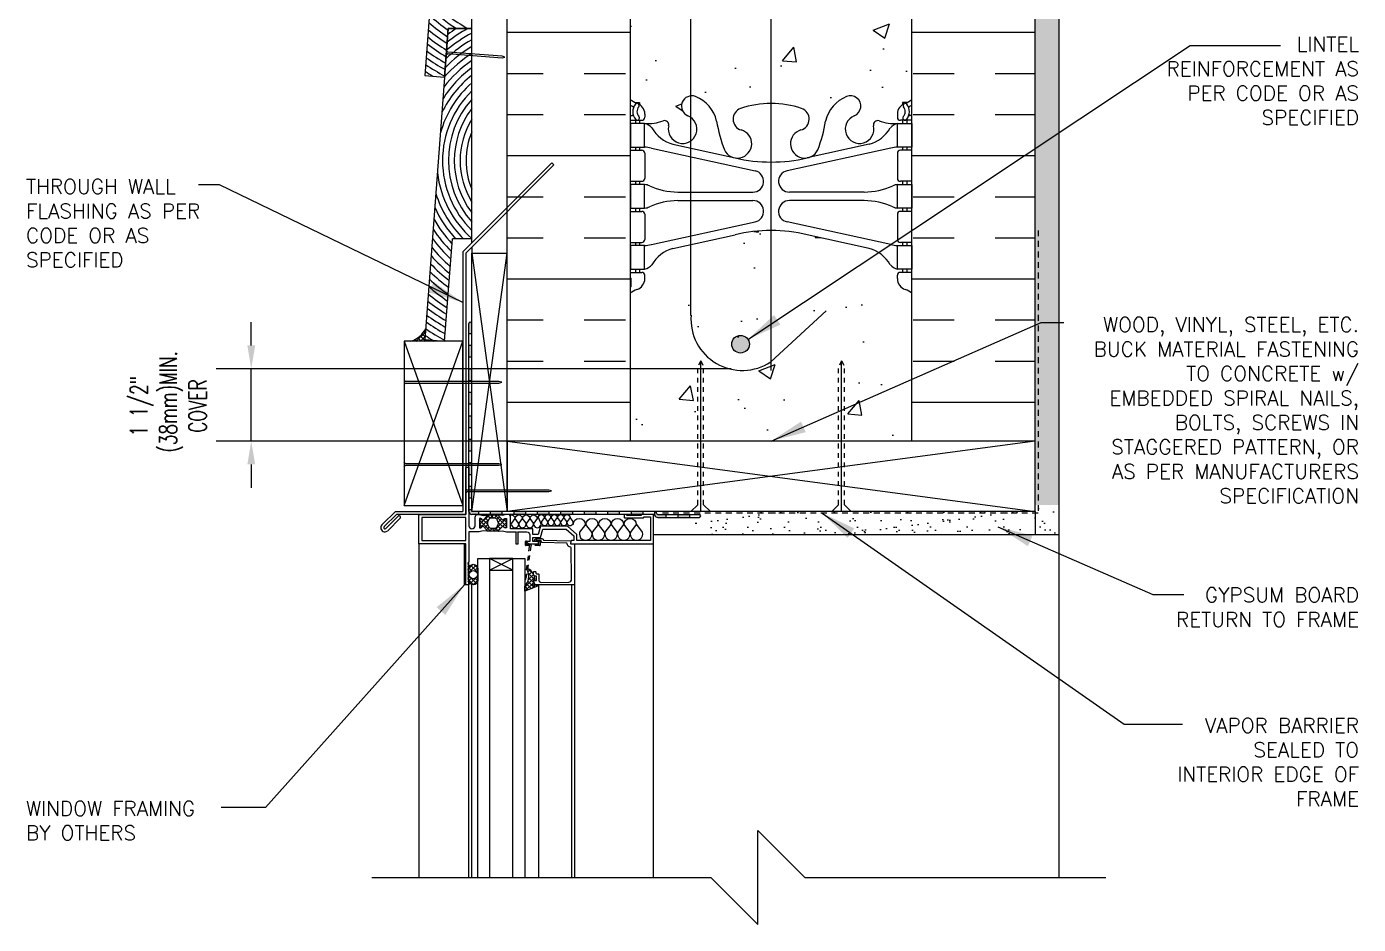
# Model space of a CAD drawing. Header units: inches. Extents: x 2813.3 to 2843.9, y 421.8 to 466.7.
# Drawn here: x 2814.37 to 2842.74, y 437.03 to 456.14 of the extents above; entities that cross this region are included whole.
import ezdxf

# ---------------------------------------------------------------- set-up
doc = ezdxf.new("R2010")
doc.units = ezdxf.units.IN
doc.header["$LTSCALE"] = 0.5
doc.header["$MEASUREMENT"] = 0
doc.linetypes.add('DASHED2', pattern=[0.375, 0.25, -0.125])
doc.linetypes.add('HIDDEN2', pattern=[0.1875, 0.125, -0.0625])
doc.layers.get('Defpoints').update_dxf_attribs({"linetype": 'CONTINUOUS'})
for name, color, linetype in [('HATCH', 12, 'CONTINUOUS'), ('LINE18', 9, 'CONTINUOUS'), ('line25', 2, 'CONTINUOUS'), ('LINE50', 5, 'CONTINUOUS'), ('LINE65', 3, 'CONTINUOUS'), ('LINE9', 9, 'CONTINUOUS'), ('TEXT', 4, 'CONTINUOUS'), ('Web_Edge', 9, 'CONTINUOUS')]:
    doc.layers.add(name, color=color, linetype=linetype)
doc.styles.add('DIM', font='romans.shx', dxfattribs={"width": 0.7})
doc.styles.get("Standard").update_dxf_attribs({"font": 'romans.shx'})
doc.dimstyles.new('ext_12', dxfattribs={"dimscale": 12, "dimtxt": 0.09375, "dimasz": 0.09375, "dimexe": 0.09375, "dimexo": 0.0625, "dimgap": 0.0625, "dimtad": 1, "dimdec": 1, "dimzin": 3, "dimdsep": 46, "dimlunit": 4, "dimtxsty": 'DIM', "dimcen": 0.09, "dimdle": 0.09375, "dimclrt": 4, "dimadec": 0, "dimazin": 0, "dimtfac": 1, "dimtdec": 1, "dimtmove": 2, "dimatfit": 3, "dimfxl": 1, "dimfrac": 2, "dimtolj": 1, "dimtzin": 0, "dimarcsym": 0})
doc.dimstyles.new('ext_8', dxfattribs={"dimscale": 8, "dimtxt": 0.09375, "dimasz": 0.09375, "dimexe": 0.09375, "dimexo": 0.0625, "dimgap": 0.0625, "dimtad": 1, "dimdec": 1, "dimzin": 3, "dimdsep": 46, "dimlunit": 4, "dimtxsty": 'DIM', "dimcen": 0.09, "dimdle": 0.09375, "dimclrt": 4, "dimadec": 0, "dimazin": 0, "dimtfac": 1, "dimtdec": 1, "dimtmove": 2, "dimatfit": 3, "dimfxl": 1, "dimfrac": 2, "dimtolj": 1, "dimtzin": 0, "dimarcsym": 0})
pattern_1 = [(37.5, (0, -40.1028), (-0.01574834, 0.48170594), [0, -0.38, 0, -0.425, 0, -0.40625]), (7.5, (0, -40.1028), (0.44244418, 0.70553652), [0, -0.205, 0, -0.3425, 0, -0.13125]), (327.5, (-0.3075, -40.1028), (0.778535465, 0.001414763), [0, -0.125, 0, -0.45, 0, -0.5875]), (317.5, (-0.3075, -40.1028), (0.75153165, 0.21941889), [0, -0.0625, 0, -0.295, 0, -0.3375])]

# ---------------------------------------------------------------- blocks, each defined once
blk = doc.blocks.new('*D8')
at = {"layer": 'Defpoints', "color": 0, "transparency": 16777216}
for p in [(2819.158, 448.855), (2829.878, 448.855), (2827.23, 447.321)]:
    blk.add_point(p, dxfattribs=at)
at = {"layer": 'TEXT', "color": 0, "lineweight": -2, "transparency": 16777216}
for p, q in [((2819.158, 449.355), (2819.158, 449.855)), ((2829.378, 448.855), (2818.408, 448.855)), ((2819.158, 447.321), (2819.158, 448.855)), ((2826.73, 447.321), (2818.408, 447.321)), ((2819.158, 446.821), (2819.158, 446.321))]:
    blk.add_line(p, q, dxfattribs=at)
at = {"layer": 'TEXT', "color": 0, "transparency": 16777216}
for points in [[(2819.075, 449.355), (2819.242, 449.355), (2819.158, 448.855)], [(2819.075, 446.821), (2819.242, 446.821), (2819.158, 447.321)]]:
    blk.add_solid(points, dxfattribs=at)
at = {"layer": 'TEXT', "color": 4, "transparency": 16777216, "insert": (2817.389, 448.065), "char_height": 0.375, "attachment_point": 5, "rotation": 90, "style": 'DIM'}
blk.add_mtext('\\A1;1 1/2" \\P (38mm)MIN. \\PCOVER', dxfattribs=at)

msp = doc.modelspace()

# ---------------------------------------------------------------- hatches: boundary and pattern name
at = {"layer": 'HATCH'}
h = msp.add_hatch(dxfattribs=at)
h.set_pattern_fill('AR-CONC', color=256, scale=0.5)
h.set_pattern_definition([(50, (0, 0), (3.586301, -0.3137607), [0.375, -4.125]), (355, (0, 0), (-0.6937567, 3.7609607), [0.3, -3.3]), (100.45144, (0.299, -0.026), (2.8925442, 3.4472), [0.318701, -3.5057106]), (46.1842, (0, 1), (5.3362067, -0.8275964), [0.5625, -6.1875]), (96.63564, (0.4447, 0.931), (4.67331, 4.870593), [0.478052, -5.258569]), (351.18416, (0, 1), (4.67331, 4.870593), [0.45, -4.95]), (21, (0.5, 0.75), (2.9845353, -2.0130945), [0.375, -4.125]), (326, (0.5, 0.75), (1.2165767, 3.62575), [0.3, -3.3]), (71.45144, (0.7487, 0.5822), (4.201112, 1.6126558), [0.318701, -3.5057106]), (37.5, (0, 0), (0.0607993, 1.66446927), [0, -3.26, 0, -3.35, 0, -3.3125]), (7.5, (0, 0), (1.3153477, 1.9720586), [0, -1.91, 0, -3.185, 0, -1.2625]), (327.5, (-1.115, 0), (2.6691122, -0.11277436), [0, -1.25, 0, -3.9, 0, -5.175]), (317.5, (-1.615, 0), (2.9159308, 0.500525), [0, -1.625, 0, -2.59, 0, -3.675])])
h.paths.add_polyline_path([(2832.769, 451.076, 0.196323), (2832.32, 451.422), (2830.998, 451.713, 0.057795), (2830.23, 451.802, 0.057795), (2829.461, 451.713), (2828.14, 451.422, 0.196323), (2827.69, 451.076, -0.188973), (2827.535, 450.981), (2827.43, 450.981), (2827.43, 450.911), (2827.477, 450.911, -0.414214), (2827.54, 450.849), (2827.54, 450.781, -0.317837), (2827.373, 450.545, 0.082415), (2827.23, 450.466), (2827.23, 447.321), (2828.667, 447.321), (2828.667, 448.908), (2828.73, 449.028), (2828.792, 448.908), (2828.792, 447.321), (2831.667, 447.321), (2831.667, 448.908), (2831.73, 449.028), (2831.792, 448.908), (2831.792, 447.321), (2833.23, 447.321), (2833.23, 450.466, 0.082415), (2833.086, 450.545, -0.317837), (2832.92, 450.781), (2832.92, 450.849, -0.414214), (2832.982, 450.911), (2833.03, 450.911), (2833.03, 450.981), (2832.925, 450.981, -0.188973)])
h.paths.add_polyline_path([(2833.23, 458.774, 0.064398), (2833.12, 458.84), (2833.03, 458.84), (2833.03, 458.882, -0.249069), (2832.92, 459.089), (2832.92, 459.156, -0.414214), (2832.982, 459.219), (2833.03, 459.219), (2833.03, 459.289), (2832.925, 459.289, 0.10046), (2832.531, 459.232, -0.601435), (2832.411, 459.337, 2.182095), (2832.001, 459.124, -1), (2831.838, 458.715, -0.24438), (2831.389, 459.236, 0.053157), (2831.224, 459.85, 0.223253), (2831.023, 460.015), (2831.004, 460.019, 0.955472), (2830.865, 459.426, -0.735593), (2830.878, 458.968, -0.082755), (2830.23, 458.859, -0.082755), (2829.581, 458.968, -0.735593), (2829.594, 459.426, 0.955472), (2829.455, 460.019), (2829.436, 460.015, 0.223253), (2829.236, 459.85, 0.053157), (2829.07, 459.236, -0.24438), (2828.621, 458.715, -1), (2828.458, 459.124, 2.182095), (2828.048, 459.337, -0.601435), (2827.928, 459.232, 0.10046), (2827.535, 459.289), (2827.43, 459.289), (2827.43, 459.219), (2827.477, 459.219, -0.414214), (2827.54, 459.156), (2827.54, 459.089, -0.249069), (2827.43, 458.882), (2827.43, 458.84), (2827.34, 458.84, 0.064398), (2827.23, 458.774), (2827.23, 456.685), (2827.23, 454.596, 0.064398), (2827.34, 454.53), (2827.43, 454.53), (2827.43, 454.488, -0.249069), (2827.54, 454.281), (2827.54, 454.214, -0.414214), (2827.477, 454.151), (2827.43, 454.151), (2827.43, 454.081), (2827.535, 454.081, 0.10046), (2827.928, 454.138, -0.601435), (2828.048, 454.033, 2.182095), (2828.458, 454.246, -1), (2828.621, 454.655, -0.24438), (2829.07, 454.134, 0.053157), (2829.236, 453.52, 0.223253), (2829.436, 453.355), (2829.455, 453.351, 0.955472), (2829.594, 453.944, -0.735593), (2829.581, 454.402, -0.082755), (2830.23, 454.51, -0.082755), (2830.878, 454.402, -0.735593), (2830.865, 453.944, 0.955472), (2831.004, 453.351), (2831.023, 453.355, 0.223253), (2831.224, 453.52, 0.053157), (2831.389, 454.134, -0.24438), (2831.838, 454.655, -1), (2832.001, 454.246, 2.182095), (2832.411, 454.033, -0.601435), (2832.531, 454.138, 0.10046), (2832.925, 454.081), (2833.03, 454.081), (2833.03, 454.151), (2832.982, 454.151, -0.414214), (2832.92, 454.214), (2832.92, 454.281, -0.249069), (2833.03, 454.488), (2833.03, 454.53), (2833.12, 454.53, 0.064398), (2833.23, 454.596), (2833.23, 456.685)])
h.paths.add_polyline_path([(2832.92, 462.521), (2832.92, 462.589, -0.317837), (2833.086, 462.825, 0.082415), (2833.23, 462.904), (2833.23, 465.685), (2831.073, 465.685), (2830.073, 466.685), (2830.073, 464.685), (2829.073, 465.685), (2827.23, 465.685), (2827.23, 462.904, 0.082415), (2827.373, 462.825, -0.317837), (2827.54, 462.589), (2827.54, 462.521, -0.414214), (2827.477, 462.459), (2827.43, 462.459), (2827.43, 462.389), (2827.535, 462.389, -0.188973), (2827.69, 462.294, 0.196323), (2828.14, 461.948), (2829.461, 461.657, 0.057795), (2830.23, 461.568, 0.057795), (2830.998, 461.657), (2832.32, 461.948, 0.196323), (2832.769, 462.294, -0.188973), (2832.925, 462.389), (2833.03, 462.389), (2833.03, 462.459), (2832.982, 462.459, -0.414214)])
h = msp.add_hatch(dxfattribs=at)
h.set_pattern_fill('AR-SAND', color=256, scale=0.25, style=0)
h.set_pattern_definition(pattern_1)
h.paths.add_polyline_path([(2836.355, 465.685), (2835.855, 465.685), (2835.855, 462.666), (2836.355, 462.666)])
h.paths.add_polyline_path([(2836.355, 462.666), (2835.855, 462.666), (2835.855, 456.979), (2836.355, 456.979)])
h.paths.add_polyline_path([(2836.355, 456.979), (2835.855, 456.979), (2835.855, 456.685), (2835.855, 453.482), (2836.355, 453.754)])
h.paths.add_polyline_path([(2836.355, 453.754), (2835.855, 453.482), (2835.855, 447.455), (2835.855, 445.955), (2836.355, 445.955)])
h = msp.add_hatch(dxfattribs=at)
h.set_pattern_fill('INSUL', color=256, scale=7, style=0)
h.set_pattern_definition([(0, (0, -40.1028), (0, 2.625), []), (0, (0, -39.2278), (0, 2.625), [0.875, -0.875]), (0, (0, -38.3528), (0, 2.625), [0.875, -0.875])])
h.paths.add_polyline_path([(2827.23, 456.685), (2826.98, 456.685), (2826.542, 456.685), (2826.542, 456.185), (2825.042, 456.185), (2825.042, 456.685), (2824.605, 456.685), (2824.605, 447.321), (2827.23, 447.321)])
h.paths.add_polyline_path([(2835.855, 456.685), (2835.417, 456.685), (2835.417, 456.185), (2833.917, 456.185), (2833.917, 456.685), (2833.48, 456.685), (2833.23, 456.685), (2833.23, 447.321), (2834.542, 447.321), (2835.855, 447.321)])
h = msp.add_hatch(color=7, dxfattribs=at)
h.dxf.hatch_style = 1
h.paths.add_polyline_path([(2828.497, 445.757), (2828.247, 445.757), (2828.247, 445.695), (2828.497, 445.695)])
h.paths.add_polyline_path([(2827.497, 445.821), (2827.247, 445.821), (2827.247, 445.759), (2827.47, 445.759, -0.043113), (2827.472, 445.759), (2827.497, 445.759)])
h.paths.add_polyline_path([(2827.997, 445.757), (2827.814, 445.757, -0.414214), (2827.798, 445.773, 0.230685), (2827.747, 445.818), (2827.747, 445.747, -0.056561), (2827.748, 445.743, 0.303981), (2827.82, 445.695), (2827.997, 445.695)])
h.paths.add_polyline_path([(2823.855, 446.274), (2823.792, 446.274), (2823.792, 446.243), (2823.855, 446.243)])
h.paths.add_polyline_path([(2823.855, 449.821, 0.886646), (2823.792, 449.821), (2823.792, 449.61), (2823.855, 449.61)])
h.paths.add_polyline_path([(2823.855, 449.36), (2823.792, 449.36), (2823.792, 449.11), (2823.855, 449.11)])
h.paths.add_polyline_path([(2823.855, 448.86), (2823.792, 448.86), (2823.792, 448.61), (2823.855, 448.61)])
h.paths.add_polyline_path([(2823.855, 448.36), (2823.792, 448.36), (2823.792, 448.11), (2823.855, 448.11)])
h.paths.add_polyline_path([(2823.855, 447.86), (2823.792, 447.86), (2823.792, 447.61), (2823.855, 447.61)])
h.paths.add_polyline_path([(2823.855, 447.36), (2823.792, 447.36), (2823.792, 447.11), (2823.855, 447.11)])
h.paths.add_polyline_path([(2823.855, 446.86), (2823.792, 446.86), (2823.792, 446.61), (2823.855, 446.61)])
h.paths.add_polyline_path([(2823.855, 446.243), (2823.792, 446.243), (2823.792, 446.11), (2823.855, 446.11)])
h.paths.add_polyline_path([(2823.855, 446.36), (2823.792, 446.36), (2823.792, 446.274), (2823.855, 446.274)])
h.paths.add_polyline_path([(2823.997, 445.821), (2823.855, 445.821), (2823.855, 445.86), (2823.792, 445.86), (2823.792, 445.821, 0.414214), (2823.855, 445.759), (2823.997, 445.759)])
h.paths.add_polyline_path([(2824.497, 445.821), (2824.247, 445.821), (2824.247, 445.759), (2824.497, 445.759)])
h.paths.add_polyline_path([(2824.997, 445.821), (2824.747, 445.821), (2824.747, 445.759), (2824.997, 445.759)])
h.paths.add_polyline_path([(2825.497, 445.821), (2825.247, 445.821), (2825.247, 445.759), (2825.497, 445.759)])
h.paths.add_polyline_path([(2825.997, 445.821), (2825.747, 445.821), (2825.747, 445.759), (2825.997, 445.759)])
h.paths.add_polyline_path([(2826.497, 445.821), (2826.247, 445.821), (2826.247, 445.759), (2826.497, 445.759)])
h.paths.add_polyline_path([(2826.997, 445.821), (2826.747, 445.821), (2826.747, 445.759), (2826.997, 445.759)])
h = msp.add_hatch(dxfattribs=at)
h.set_pattern_fill('ANSI37', color=256, scale=0.5, style=0)
h.paths.add_polyline_path([(2822.872, 449.713, -0.20754), (2822.558, 449.446), (2823.277, 449.446), (2823.277, 449.447), (2822.855, 449.479)])
h = msp.add_hatch(dxfattribs=at)
h.set_pattern_fill('AR-SAND', color=256, scale=0.25, style=0)
h.set_pattern_definition(pattern_1)
edge = h.paths.add_edge_path()
edge.add_line((2836.355, 445.321), (2836.355, 445.796))
edge.add_line((2836.355, 445.796), (2835.855, 445.962))
edge.add_line((2835.855, 445.962), (2835.855, 445.821))
edge.add_line((2835.855, 445.821), (2829.473, 445.821))
edge.add_line((2829.473, 445.821), (2829.471, 445.695))
edge.add_line((2829.471, 445.695), (2828.596, 445.696))
edge.add_arc((2828.757, 445.528), 0.233, 133.7965, 167.4847)
edge.add_line((2828.53, 445.579), (2828.54, 445.321))
edge.add_line((2828.54, 445.321), (2836.355, 445.321))
h = msp.add_hatch(dxfattribs=at)
h.set_pattern_fill('ANSI37', color=256, scale=0.5, style=0)
h.set_pattern_definition([(45, (103.339066, -75.858786), (-0.0441941738, 0.0441941738), []), (135, (103.339066, -75.858786), (-0.0441941738, -0.0441941738), [])])
h.paths.add_polyline_path([(2823.982, 444.6), (2823.982, 444.353, -0.973119), (2823.792, 444.348), (2823.792, 444.6, -1.00028)])
h.paths.add_polyline_path([(2823.8, 444.476, 1), (2823.975, 444.476, 1)], flags=16)
h.paths.add_polyline_path([(2825.153, 444.258), (2825.278, 444.258, -0.392741), (2825.258, 444.233), (2824.982, 444.122), (2824.982, 444.226, 0.314564), (2825.036, 444.569), (2825.04, 444.596), (2825.067, 444.596, -0.149443), (2825.169, 444.477), (2825.169, 444.476, 0.192913), (2825.177, 444.456, -0.089226), (2825.192, 444.362), (2825.173, 444.358, 0.315299), (2825.17, 444.356)])
h.paths.add_polyline_path([(2824.515, 445.637, 0.772598), (2824.54, 445.652, -0.343149), (2824.545, 445.663), (2824.561, 445.673, -0.131652), (2824.565, 445.674), (2824.584, 445.674, -0.414214), (2824.592, 445.666), (2824.592, 445.477, -0.414214), (2824.584, 445.469), (2824.565, 445.469, -0.131652), (2824.561, 445.47), (2824.545, 445.479, -0.343149), (2824.54, 445.49, 0.772598), (2824.515, 445.505), (2824.408, 445.398), (2824.201, 445.398), (2824.094, 445.505, 0.772598), (2824.069, 445.49, -0.343149), (2824.064, 445.479), (2824.048, 445.47, -0.131652), (2824.044, 445.469), (2824.025, 445.469, -0.414214), (2824.017, 445.477), (2824.017, 445.666, -0.414214), (2824.025, 445.674), (2824.044, 445.674, -0.131652), (2824.048, 445.673), (2824.064, 445.663, -0.343149), (2824.069, 445.652, 0.772598), (2824.094, 445.637), (2824.201, 445.745), (2824.408, 445.745)])
h.paths.add_polyline_path([(2824.332, 445.456), (2824.277, 445.456, -0.323848), (2824.22, 445.497, -0.326502), (2824.22, 445.645, -0.323848), (2824.277, 445.686), (2824.332, 445.686, -0.323848), (2824.389, 445.645, -0.326502), (2824.389, 445.497, -0.323848)], flags=16)
h = msp.add_hatch(dxfattribs=at)
h.set_pattern_fill('AR-SAND', color=256, scale=0.25, style=0)
h.set_pattern_definition(pattern_1)
h.paths.add_polyline_path([(2834.502, 445.821), (2834.866, 445.632), (2835.47, 445.321), (2836.355, 445.321), (2836.355, 445.821)])
at = {"layer": 'LINE65'}
msp.add_hatch(color=256, dxfattribs=at).paths.add_polyline_path([(2829.766, 449.383, 1), (2829.391, 449.383, 1)])

# ---------------------------------------------------------------- linework, layer by layer
at = {"layer": 'HATCH'}
for p, q in [((2823.855, 451.321), (2824.605, 445.821)), ((2823.855, 445.821), (2824.605, 451.321)), ((2822.415, 449.446), (2823.665, 445.946)), ((2822.415, 445.946), (2823.665, 449.446)), ((2828.73, 445.821), (2828.73, 449.028)), ((2831.73, 445.821), (2831.73, 449.028)), ((2824.605, 447.321), (2835.855, 445.821)), ((2835.855, 447.321), (2824.605, 445.821)), ((2824.431, 445.745), (2824.176, 445.745)), ((2824.432, 445.398), (2824.177, 445.398)), ((2836.355, 445.321), (2836.355, 438.029)), ((2827.727, 438.029), (2827.727, 445.134)), ((2823.792, 438.029), (2823.792, 444.749)), ((2823.857, 438.029), (2823.857, 444.263)), ((2825.278, 444.258), (2825.278, 438.029)), ((2826.041, 444.258), (2826.041, 438.029))]:
    msp.add_line(p, q, dxfattribs=at)
at = {"layer": 'HATCH', "color": 6, "linetype": 'DASHED2'}
msp.add_lwpolyline([(2835.917, 451.807), (2835.917, 445.788), (2827.842, 445.788)], dxfattribs=at)
at = {"layer": 'HATCH'}
for points in [[(2824.385, 445.487, -0.273456), (2824.332, 445.456), (2824.277, 445.456, -0.273456), (2824.224, 445.487), (2824.211, 445.511, -0.256981), (2824.211, 445.631), (2824.224, 445.655, -0.273456), (2824.277, 445.686), (2824.332, 445.686, -0.273456), (2824.385, 445.655), (2824.398, 445.631, -0.256981), (2824.398, 445.511)], [(2823.792, 444.348), (2823.792, 444.6, -1), (2823.982, 444.6), (2823.982, 444.353, -0.973119)], [(2825.153, 444.258), (2825.278, 444.258), (2825.278, 444.256, -0.36397), (2825.258, 444.233), (2824.982, 444.122), (2824.982, 444.226, 0.314564), (2825.036, 444.569), (2825.04, 444.596), (2825.067, 444.596, -0.264552), (2825.192, 444.362), (2825.173, 444.358, 0.315299), (2825.17, 444.356)]]:
    msp.add_lwpolyline(points, format="xyb", close=True, dxfattribs=at)
for points in [[(2824.667, 445.74, -0.538691), (2824.773, 445.67), (2824.7, 445.575, 1.33151), (2824.852, 445.575), (2824.779, 445.67)], [(2824.779, 445.67, -1), (2824.931, 445.67), (2824.858, 445.575, 1.33151), (2825.01, 445.575), (2824.937, 445.67)], [(2824.937, 445.67, -1), (2825.089, 445.67), (2825.017, 445.575, 1.33151), (2825.168, 445.575), (2825.095, 445.67)], [(2825.095, 445.67, -1), (2825.247, 445.67), (2825.175, 445.575, 1.33151), (2825.327, 445.575), (2825.274, 445.689)], [(2825.274, 445.689, -1), (2825.404, 445.689), (2825.342, 445.608, 1.33151), (2825.472, 445.608), (2825.41, 445.689)], [(2825.41, 445.689, -1), (2825.54, 445.689), (2825.478, 445.607, 1.33151), (2825.608, 445.607), (2825.545, 445.689)], [(2825.545, 445.689, -1), (2825.676, 445.689), (2825.613, 445.607, 1.33151), (2825.744, 445.607), (2825.681, 445.689)], [(2825.681, 445.689, -1), (2825.812, 445.689), (2825.749, 445.607, 1.33151), (2825.88, 445.607), (2825.817, 445.689)], [(2825.817, 445.689, -1), (2825.947, 445.689), (2825.885, 445.607, 1.33151), (2826.015, 445.607), (2825.953, 445.689)], [(2826.015, 445.544, -1), (2826.275, 445.544), (2826.151, 445.381, 1.33151), (2826.411, 445.381), (2826.286, 445.544)], [(2826.286, 445.544, -1), (2826.546, 445.544), (2826.421, 445.381, 1.33151), (2826.681, 445.381), (2826.556, 445.544)], [(2826.556, 445.544, -1), (2826.816, 445.544), (2826.692, 445.381, 1.33151), (2826.952, 445.381), (2826.827, 445.543)], [(2826.827, 445.543, -1), (2827.087, 445.543), (2826.962, 445.381, 1.33151), (2827.222, 445.381), (2827.097, 445.543)], [(2827.097, 445.543, -1), (2827.357, 445.543), (2827.233, 445.381, 1.33151), (2827.493, 445.381), (2827.368, 445.543)]]:
    msp.add_lwpolyline(points, format="xyb", dxfattribs=at)
at = {"layer": 'HATCH', "flags": 128}
for points in [[(2822.727, 445.134), (2822.727, 438.029)], [(2825.977, 444.259), (2825.977, 438.029)]]:
    msp.add_lwpolyline(points, dxfattribs=at)
at = {"layer": 'HATCH'}
msp.add_circle((2823.887, 444.476), 0.0875, dxfattribs=at)
for centre, radius, start, end in [((2825.315, 458.917), 3.208, 223.2007, 241.2405), ((2825.315, 458.917), 3.458, 226.8878, 235.4096), ((2825.315, 458.917), 3.333, 225.1388, 237.5406), ((2825.315, 458.917), 3.708, 229.9296, 237.6397), ((2825.315, 458.917), 3.583, 228.4771, 236.5696), ((2825.315, 453.292), 3.208, 118.7595, 128.1673), ((2825.315, 453.292), 3.333, 122.4594, 126.2292), ((2825.315, 458.917), 3.833, 231.2638, 238.6305), ((2825.315, 453.292), 2.958, 119.5881, 132.7762), ((2825.315, 453.292), 3.083, 118.2776, 130.3325), ((2825.315, 458.917), 4.083, 233.6347, 240.4119), ((2825.315, 458.917), 3.958, 232.4947, 239.5508), ((2825.315, 453.292), 2.708, 122.6388, 138.8202), ((2825.315, 453.292), 2.833, 121.0339, 135.5701), ((2825.315, 458.917), 4.333, 235.6817, 241.9593), ((2825.315, 458.917), 4.208, 234.6941, 241.2092), ((2825.315, 453.292), 2.458, 126.455, 147.4992), ((2825.315, 453.292), 2.583, 124.4328, 142.6953), ((2825.315, 458.917), 4.458, 236.605, 239.0987), ((2825.315, 453.292), 2.208, 131.4114, 164.5616), ((2825.315, 453.292), 2.333, 128.7574, 153.9093), ((2825.315, 453.292), 2.083, 134.5193, 225.4807), ((2825.315, 453.292), 1.958, 138.237, 221.763), ((2825.315, 453.292), 1.833, 142.8224, 217.1776), ((2825.315, 453.292), 1.708, 148.7673, 211.2327), ((2825.315, 453.292), 1.583, 157.3059, 202.6941), ((2825.315, 453.292), 2.208, 186.8064, 228.5886), ((2825.315, 453.292), 2.333, 197.4586, 225.576), ((2825.315, 453.292), 2.458, 203.8687, 222.677), ((2825.315, 453.292), 2.708, 212.5478, 225.6116), ((2825.315, 453.292), 2.583, 208.6727, 223.2372), ((2825.315, 453.292), 2.833, 215.7978, 227.7064), ((2825.315, 453.292), 3.083, 221.0354, 231.2499), ((2825.315, 453.292), 2.958, 218.5917, 229.573), ((2825.315, 453.292), 3.208, 223.2007, 232.7668), ((2825.315, 453.292), 3.458, 226.8878, 235.4096), ((2825.315, 453.292), 3.333, 225.1388, 234.1471), ((2825.315, 453.292), 3.708, 229.9296, 237.6397), ((2825.315, 453.292), 3.583, 228.4771, 236.5696), ((2825.315, 453.292), 3.958, 232.4947, 239.5508), ((2825.315, 453.292), 3.833, 231.2638, 238.6305), ((2825.315, 453.292), 4.208, 234.6941, 241.2092), ((2825.315, 453.292), 4.083, 233.6347, 240.4119), ((2822.408, 449.942), 0.518, 286.8154, 333.7143), ((2825.315, 453.292), 4.458, 236.605, 239.0987), ((2825.315, 453.292), 4.333, 235.6817, 241.9593)]:
    msp.add_arc(centre, radius, start, end, dxfattribs=at)
at = {"layer": 'LINE18', "linetype": 'HIDDEN2'}
for p, q in [((2828.73, 449.028), (2828.667, 448.908)), ((2828.73, 449.028), (2828.792, 448.908)), ((2831.73, 449.028), (2831.667, 448.908)), ((2831.73, 449.028), (2831.792, 448.908)), ((2828.667, 445.965), (2828.667, 448.908)), ((2828.792, 445.965), (2828.792, 448.908)), ((2831.667, 445.965), (2831.667, 448.908)), ((2831.792, 445.965), (2831.792, 448.908))]:
    msp.add_line(p, q, dxfattribs=at)
at = {"layer": 'LINE18'}
for p, q in [((2828.667, 445.965), (2828.523, 445.821)), ((2828.792, 445.965), (2828.936, 445.821)), ((2831.667, 445.965), (2831.523, 445.821)), ((2831.792, 445.965), (2831.936, 445.821)), ((2836.355, 445.321), (2827.727, 445.321)), ((2823.698, 444.259), (2823.698, 445.134)), ((2823.982, 438.029), (2823.982, 444.82)), ((2823.982, 444.82), (2824.982, 444.82)), ((2824.982, 444.82), (2824.982, 438.029)), ((2823.792, 444.259), (2823.698, 444.259))]:
    msp.add_line(p, q, dxfattribs=at)
msp.add_lwpolyline([(2823.792, 446.759), (2823.792, 445.517, 1), (2823.927, 445.517), (2823.927, 445.701, -0.414214), (2823.985, 445.759), (2824.008, 445.759, -0.065543), (2824.014, 445.758), (2824.099, 445.735), (2824.176, 445.745, -0.713293), (2824.184, 445.728), (2824.094, 445.637, -0.772598), (2824.069, 445.652, 0.343149), (2824.064, 445.663), (2824.048, 445.673, 0.131652), (2824.044, 445.674), (2824.025, 445.674, 0.414214), (2824.017, 445.666), (2824.017, 445.477, 0.414214), (2824.025, 445.469), (2824.044, 445.469, 0.131652), (2824.048, 445.47), (2824.064, 445.479, 0.343149), (2824.069, 445.49, -0.772598), (2824.094, 445.505), (2824.184, 445.415, -0.713293), (2824.176, 445.398), (2824.099, 445.407), (2824.014, 445.385, -0.065543), (2824.008, 445.384), (2823.792, 445.384), (2823.792, 444.749), (2823.772, 444.729), (2823.792, 444.709), (2823.772, 444.689), (2823.792, 444.669), (2823.772, 444.649), (2823.792, 444.629), (2823.772, 444.609), (2823.792, 444.589), (2823.772, 444.569), (2823.792, 444.549), (2823.772, 444.529), (2823.792, 444.509), (2823.772, 444.489), (2823.792, 444.469), (2823.772, 444.449), (2823.792, 444.429), (2823.772, 444.409), (2823.792, 444.389), (2823.772, 444.369), (2823.792, 444.349), (2823.772, 444.329), (2823.792, 444.309), (2823.792, 444.259), (2823.727, 444.259), (2823.727, 445.134), (2822.727, 445.134), (2822.727, 445.759), (2823.727, 445.759)], format="xyb", dxfattribs=at)
for points in [[(2823.727, 445.199), (2823.727, 445.694), (2822.792, 445.694), (2822.792, 445.199)], [(2824.232, 444.82), (2824.232, 444.57), (2824.732, 444.57), (2824.732, 444.82)]]:
    msp.add_lwpolyline(points, close=True, dxfattribs=at)
for points in [[(2824.793, 445.366), (2824.793, 445.134), (2824.843, 445.134), (2824.843, 445.366), (2824.833, 445.384), (2825.029, 445.384, -0.414214), (2825.091, 445.322), (2825.091, 445.184), (2825.029, 445.184), (2825.029, 445.176, 0.325505), (2825.05, 445.147), (2825.091, 445.134), (2825.264, 445.134, 0.414214), (2825.279, 445.149), (2825.279, 445.169, 0.414214), (2825.264, 445.184), (2825.156, 445.184), (2825.156, 445.266), (2825.321, 445.266), (2825.368, 445.442), (2825.868, 445.442), (2826.029, 445.301), (2826.029, 445.199), (2825.977, 445.199, 0.36397), (2825.967, 445.191), (2825.959, 445.146, 0.466308), (2825.969, 445.134), (2827.727, 445.134), (2827.727, 445.759), (2827.472, 445.759, 0.414214), (2827.462, 445.749), (2827.462, 445.744, -0.414214), (2827.452, 445.734), (2827.167, 445.734, -0.414214), (2827.157, 445.744), (2827.157, 445.749, 0.414214), (2827.147, 445.759), (2827.112, 445.759, 0.414214), (2827.102, 445.749), (2827.102, 445.694, 0.414214), (2827.112, 445.684), (2827.507, 445.684, 0.414214), (2827.517, 445.694), (2827.517, 445.699, -0.414214), (2827.527, 445.709), (2827.662, 445.709), (2827.662, 445.199), (2826.094, 445.199), (2826.094, 445.333), (2825.89, 445.507), (2825.318, 445.507), (2825.271, 445.331), (2825.156, 445.331), (2825.156, 445.449), (2824.682, 445.449), (2824.682, 445.701, 0.414214), (2824.624, 445.759), (2824.601, 445.759, 0.065543), (2824.595, 445.758), (2824.51, 445.735), (2824.433, 445.745, 0.713293), (2824.425, 445.728), (2824.515, 445.637, 0.772598), (2824.54, 445.652, -0.343149), (2824.545, 445.663), (2824.561, 445.673, -0.131652), (2824.565, 445.674), (2824.584, 445.674, -0.414214), (2824.592, 445.666), (2824.592, 445.477, -0.414214), (2824.584, 445.469), (2824.565, 445.469, -0.131652), (2824.561, 445.47), (2824.545, 445.479, -0.343149), (2824.54, 445.49, 0.772598), (2824.515, 445.505), (2824.425, 445.415, 0.713293), (2824.433, 445.398), (2824.51, 445.407), (2824.595, 445.385, 0.065543), (2824.601, 445.384), (2824.803, 445.384)], [(2825.219, 444.511, 0.414214), (2825.234, 444.496), (2825.266, 444.496, -0.414214), (2825.281, 444.481), (2825.281, 444.371, 0.418403), (2825.344, 444.309), (2825.921, 444.317, 0.413933), (2825.98, 444.378), (2825.971, 445.049, 0.407793), (2825.956, 445.064, -0.413876), (2825.887, 445.134, 0.412234), (2825.872, 445.149), (2825.354, 445.157, -0.339454), (2825.34, 445.168), (2825.331, 445.202), (2825.224, 445.204), (2825.224, 445.199, -1), (2825.194, 445.199), (2825.194, 445.205, -0.372719), (2825.22, 445.235), (2825.24, 445.237), (2825.326, 445.248, -0.380036), (2825.381, 445.211), (2825.382, 445.206), (2825.95, 445.198, -0.457705), (2825.965, 445.181), (2825.957, 445.134), (2826.041, 445.134), (2826.041, 444.258), (2825.221, 444.258, -0.267949), (2825.208, 444.266), (2825.171, 444.33, -0.57735), (2825.184, 444.352), (2825.231, 444.352), (2825.231, 444.446), (2825.199, 444.446, -0.414214), (2825.169, 444.476), (2825.169, 444.53, -0.414214), (2825.184, 444.545), (2825.204, 444.545, -0.414214), (2825.219, 444.53)]]:
    msp.add_lwpolyline(points, format="xyb", close=True, dxfattribs=at)
at = {"layer": 'LINE18', "linetype": 'HIDDEN2'}
msp.add_lwpolyline([(2825.026, 445.119), (2825.281, 445.119, 0.414214), (2825.286, 445.124), (2825.286, 445.179, -1), (2825.311, 445.179), (2825.311, 445.106, -0.414214), (2825.299, 445.094), (2825.127, 445.094, 0.370632), (2825.114, 445.083), (2825.007, 444.381, -0.995096), (2824.989, 444.383), (2825.088, 445.08, 0.455835), (2825.075, 445.094), (2825.009, 445.094, -0.414214), (2824.996, 445.106), (2824.996, 445.179, -1), (2825.021, 445.179), (2825.021, 445.124, 0.414214)], format="xyb", close=True, dxfattribs=at)
at = {"layer": 'line25'}
for p, q in [((2827.23, 456.685), (2827.23, 447.321)), ((2833.23, 447.321), (2833.23, 456.685)), ((2835.855, 447.321), (2833.23, 447.321))]:
    msp.add_line(p, q, dxfattribs=at)
at = {"layer": 'line25', "color": 12}
for p, q in [((2824.232, 444.82), (2824.232, 438.029)), ((2824.232, 444.57), (2824.732, 444.82)), ((2824.732, 444.57), (2824.232, 444.82)), ((2824.732, 438.029), (2824.732, 444.82))]:
    msp.add_line(p, q, dxfattribs=at)
at = {"layer": 'LINE50'}
msp.add_line((2824.605, 447.321), (2824.605, 456.685), dxfattribs=at)
msp.add_lwpolyline([(2835.855, 447.321), (2835.855, 456.685), (2835.417, 456.685), (2835.417, 457.185), (2833.917, 457.185), (2833.917, 456.685), (2833.48, 456.685), (2833.23, 456.685)], dxfattribs=at)
at = {"layer": 'LINE65'}
for p, q in [((2830.223, 466.535), (2830.223, 448.821)), ((2828.523, 449.997), (2828.523, 462.459)), ((2831.402, 450.091), (2830.222, 449.007))]:
    msp.add_line(p, q, dxfattribs=at)
msp.add_circle((2829.579, 449.383), 0.188, dxfattribs=at)
msp.add_arc((2829.616, 449.919), 1.095, 175.9068, 303.6304, dxfattribs=at)
at = {"layer": 'LINE9'}
for p, q in [((2836.355, 465.685), (2836.355, 445.321)), ((2823.355, 456.104), (2822.855, 449.479)), ((2823.277, 455.072), (2823.355, 456.104)), ((2823.855, 456.104), (2823.355, 456.104)), ((2823.855, 451.537), (2823.855, 456.104)), ((2823.665, 451.347), (2825.56, 453.243)), ((2825.56, 453.243), (2825.605, 453.199)), ((2823.727, 451.321), (2825.605, 453.199)), ((2823.277, 449.447), (2823.441, 451.625)), ((2823.855, 451.625), (2823.441, 451.625)), ((2823.665, 451.347), (2823.665, 445.821)), ((2823.727, 451.321), (2823.727, 445.759)), ((2823.855, 451.449), (2823.855, 451.321)), ((2823.855, 445.821), (2823.855, 451.321)), ((2823.855, 451.321), (2824.605, 451.321)), ((2824.605, 445.821), (2824.605, 451.321)), ((2823.792, 445.821), (2823.792, 449.821)), ((2823.792, 449.61), (2823.855, 449.61)), ((2822.855, 449.479), (2823.277, 449.447)), ((2823.277, 449.447), (2823.277, 449.446)), ((2823.792, 449.36), (2823.855, 449.36)), ((2823.792, 449.11), (2823.855, 449.11)), ((2823.792, 448.86), (2823.855, 448.86)), ((2823.792, 448.61), (2823.855, 448.61)), ((2823.792, 448.36), (2823.855, 448.36)), ((2823.792, 448.11), (2823.855, 448.11)), ((2823.792, 447.86), (2823.855, 447.86)), ((2823.792, 447.61), (2823.855, 447.61)), ((2823.665, 446.043), (2823.665, 447.463)), ((2823.792, 447.36), (2823.855, 447.36)), ((2824.605, 447.321), (2824.605, 445.821)), ((2835.855, 447.321), (2824.605, 447.321)), ((2835.855, 445.821), (2835.855, 447.321)), ((2823.792, 447.11), (2823.855, 447.11)), ((2823.792, 446.759), (2823.727, 446.759)), ((2823.727, 445.759), (2823.727, 446.759)), ((2823.792, 446.86), (2823.855, 446.86)), ((2823.792, 446.61), (2823.855, 446.61)), ((2823.792, 446.36), (2823.855, 446.36)), ((2823.792, 446.11), (2823.855, 446.11)), ((2823.792, 445.86), (2823.855, 445.86)), ((2822.227, 445.821), (2821.957, 445.552)), ((2822.253, 445.759), (2821.992, 445.499)), ((2822.291, 445.727), (2822.021, 445.457)), ((2822.335, 445.682), (2822.057, 445.404)), ((2822.227, 445.821), (2823.665, 445.821)), ((2823.727, 445.759), (2822.253, 445.759)), ((2835.855, 445.821), (2823.855, 445.821)), ((2827.732, 445.759), (2823.855, 445.759)), ((2823.997, 445.821), (2823.997, 445.759)), ((2824.247, 445.821), (2824.247, 445.759)), ((2824.497, 445.821), (2824.497, 445.759)), ((2824.747, 445.821), (2824.747, 445.759)), ((2824.997, 445.821), (2824.997, 445.759)), ((2825.247, 445.821), (2825.247, 445.759)), ((2825.497, 445.821), (2825.497, 445.759)), ((2825.747, 445.821), (2825.747, 445.759)), ((2825.997, 445.821), (2825.997, 445.759)), ((2826.247, 445.821), (2826.247, 445.759)), ((2826.497, 445.821), (2826.497, 445.759)), ((2826.747, 445.821), (2826.747, 445.759)), ((2826.997, 445.821), (2826.997, 445.759)), ((2827.247, 445.821), (2827.247, 445.759)), ((2827.497, 445.821), (2827.497, 445.759)), ((2827.747, 445.818), (2827.747, 445.747)), ((2827.814, 445.757), (2828.704, 445.757)), ((2827.82, 445.695), (2828.704, 445.695)), ((2827.997, 445.695), (2827.997, 445.757)), ((2828.247, 445.695), (2828.247, 445.757)), ((2828.497, 445.695), (2828.497, 445.757)), ((2835.855, 445.821), (2835.855, 445.321)), ((2829.947, 437.029), (2829.947, 439.029)), ((2829.947, 439.029), (2830.947, 438.029)), ((2821.727, 438.029), (2828.947, 438.029)), ((2829.947, 437.029), (2828.947, 438.029)), ((2830.947, 438.029), (2837.355, 438.029))]:
    msp.add_line(p, q, dxfattribs=at)
for points in [[(2823.855, 461.729), (2823.355, 461.729), (2822.855, 455.104), (2823.277, 455.072), (2823.355, 456.104), (2823.855, 456.104), (2823.855, 461.729)], [(2823.319, 455.635), (2823.312, 455.541), (2823.346, 455.57), (2824.499, 455.483), (2824.562, 455.494), (2824.501, 455.514), (2823.348, 455.601), (2823.319, 455.635)], [(2823.665, 449.446), (2822.415, 449.446), (2822.415, 445.946), (2823.665, 445.946), (2823.665, 449.446)], [(2822.415, 448.618), (2822.415, 448.524), (2822.446, 448.556), (2824.43, 448.556), (2824.493, 448.571), (2824.43, 448.587), (2822.446, 448.587), (2822.415, 448.618)], [(2822.415, 446.868), (2822.415, 446.774), (2822.446, 446.806), (2824.43, 446.806), (2824.493, 446.821), (2824.43, 446.837), (2822.446, 446.837), (2822.415, 446.868)], [(2823.727, 446.306), (2823.727, 446.212), (2823.758, 446.243), (2825.493, 446.243), (2825.555, 446.259), (2825.493, 446.274), (2823.758, 446.274), (2823.727, 446.306)]]:
    msp.add_lwpolyline(points, dxfattribs=at)
for centre, radius, start, end in [((2823.823, 449.817), 0.0315, 6.8767, 173.1233), ((2822.303, 445.695), 0.0342, 338.9825, 110.833), ((2823.855, 445.821), 0.0625, 180, 270), ((2827.726, 445.743), 0.0781, 22.3668, 90), ((2827.732, 445.743), 0.0156, 0, 90), ((2827.82, 445.773), 0.0781, 202.3668, 270), ((2827.814, 445.773), 0.0156, 180, 270), ((2828.698, 445.726), 0.0317, 279.6501, 80.3499), ((2822.005, 445.477), 0.089, 123.2562, 304.9908), ((2822.005, 445.477), 0.0255, 118.7552, 309.4918)]:
    msp.add_arc(centre, radius, start, end, dxfattribs=at)
at = {"layer": 'Web_Edge'}
for p, q in [((2827.34, 454.53), (2827.43, 454.53)), ((2827.43, 454.53), (2827.43, 454.488)), ((2833.12, 454.53), (2833.03, 454.53)), ((2833.03, 454.53), (2833.03, 454.488)), ((2827.23, 454.251), (2827.271, 454.251)), ((2827.23, 454.151), (2827.477, 454.151)), ((2827.34, 454.151), (2827.34, 454.081)), ((2827.43, 454.151), (2827.43, 454.081)), ((2827.54, 454.281), (2827.54, 454.214)), ((2832.92, 454.281), (2832.92, 454.214)), ((2833.23, 454.151), (2832.982, 454.151)), ((2833.03, 454.151), (2833.03, 454.081)), ((2833.12, 454.151), (2833.12, 454.081)), ((2833.23, 454.251), (2833.188, 454.251)), ((2827.34, 453.581), (2827.34, 453.511)), ((2827.43, 453.581), (2827.43, 453.511)), ((2827.679, 453.557), (2829.89, 453.076)), ((2828.14, 453.64), (2829.461, 453.35)), ((2832.781, 453.557), (2830.569, 453.076)), ((2832.32, 453.64), (2830.998, 453.35)), ((2833.03, 453.581), (2833.03, 453.511)), ((2833.12, 453.581), (2833.12, 453.511)), ((2827.23, 453.511), (2827.477, 453.511)), ((2827.54, 453.449), (2827.54, 452.914)), ((2832.92, 453.449), (2832.92, 452.914)), ((2833.23, 453.511), (2832.982, 453.511)), ((2827.23, 452.851), (2827.477, 452.851)), ((2827.34, 452.851), (2827.34, 452.781)), ((2827.43, 452.851), (2827.43, 452.781)), ((2833.23, 452.851), (2832.982, 452.851)), ((2833.03, 452.851), (2833.03, 452.781)), ((2833.12, 452.851), (2833.12, 452.781)), ((2828.244, 452.621), (2829.84, 452.621)), ((2828.244, 452.441), (2829.84, 452.441)), ((2832.215, 452.621), (2830.619, 452.621)), ((2832.215, 452.441), (2830.619, 452.441)), ((2827.23, 452.211), (2827.477, 452.211)), ((2827.34, 452.281), (2827.34, 452.211)), ((2827.43, 452.281), (2827.43, 452.211)), ((2827.54, 452.149), (2827.54, 451.614)), ((2832.92, 452.149), (2832.92, 451.614)), ((2833.23, 452.211), (2832.982, 452.211)), ((2833.03, 452.281), (2833.03, 452.211)), ((2833.12, 452.281), (2833.12, 452.211)), ((2827.679, 451.505), (2829.89, 451.987)), ((2832.781, 451.505), (2830.569, 451.987)), ((2827.23, 451.551), (2827.477, 451.551)), ((2827.34, 451.551), (2827.34, 451.481)), ((2827.43, 451.551), (2827.43, 451.481)), ((2828.14, 451.422), (2829.461, 451.713)), ((2832.32, 451.422), (2830.998, 451.713)), ((2833.23, 451.551), (2832.982, 451.551)), ((2833.03, 451.551), (2833.03, 451.481)), ((2833.12, 451.551), (2833.12, 451.481)), ((2827.34, 450.981), (2827.34, 450.911)), ((2827.43, 450.981), (2827.43, 450.911)), ((2833.03, 450.981), (2833.03, 450.911)), ((2833.12, 450.981), (2833.12, 450.911)), ((2827.23, 450.911), (2827.477, 450.911)), ((2827.24, 450.791), (2827.24, 450.605)), ((2827.54, 450.781), (2827.54, 450.849)), ((2832.92, 450.781), (2832.92, 450.849)), ((2833.23, 450.911), (2832.982, 450.911)), ((2833.22, 450.791), (2833.22, 450.605))]:
    msp.add_line(p, q, dxfattribs=at)
for points in [[(2827.235, 453.581), (2827.535, 453.581), (2827.535, 454.081), (2827.235, 454.081)], [(2833.225, 453.581), (2832.925, 453.581), (2832.925, 454.081), (2833.225, 454.081)], [(2827.235, 452.281), (2827.535, 452.281), (2827.535, 452.781), (2827.235, 452.781)], [(2833.225, 452.281), (2832.925, 452.281), (2832.925, 452.781), (2833.225, 452.781)], [(2827.235, 450.981), (2827.535, 450.981), (2827.535, 451.481), (2827.235, 451.481)], [(2833.225, 450.981), (2832.925, 450.981), (2832.925, 451.481), (2833.225, 451.481)]]:
    msp.add_lwpolyline(points, close=True, dxfattribs=at)
for centre, radius, start, end in [((2828.54, 454.451), 0.22, 68.1963, 248.1963), ((2828.345, 453.963), 0.745, 13.2652, 68.1963), ((2832.115, 453.963), 0.745, 111.8037, 166.7348), ((2831.92, 454.451), 0.22, 291.8037, 111.8037), ((2827.54, 454.988), 0.5, 231.6833, 250.5288), ((2827.54, 454.988), 0.6, 238.8907, 245.0748), ((2827.533, 454.336), 0.25, 140.1145, 222.4609), ((2827.278, 454.426), 0.02, 340.7916, 65.0748), ((2827.376, 454.467), 0.045, 319.1879, 141.448), ((2827.29, 454.281), 0.25, 0, 70.5288), ((2827.533, 454.336), 0.16, 140.0001, 222.4609), ((2829.659, 454.175), 0.24, 108.923, 254.2747), ((2830.23, 452.51), 2, 90, 108.923), ((2830.23, 452.51), 2, 71.077, 90), ((2830.8, 454.175), 0.24, 285.7253, 71.077), ((2833.17, 454.281), 0.25, 109.4712, 180), ((2833.084, 454.467), 0.045, 38.552, 220.8121), ((2832.926, 454.336), 0.16, 317.5391, 39.9999), ((2832.92, 454.988), 0.5, 289.4712, 308.3167), ((2832.926, 454.336), 0.25, 317.5391, 39.8855), ((2833.181, 454.426), 0.02, 114.9252, 199.2084), ((2832.92, 454.988), 0.6, 294.9252, 301.1093), ((2827.271, 454.271), 0.02, 270, 14.1541), ((2827.382, 454.197), 0.045, 222.4609, 42.4609), ((2827.477, 454.214), 0.0625, 270, 0), ((2827.591, 455.08), 1, 266.7879, 289.9067), ((2827.492, 453.835), 0.25, 37.2777, 80.0823), ((2827.96, 454.054), 0.09, 346.6795, 108.8651), ((2828.345, 453.963), 0.305, 166.6795, 68.1963), ((2832.033, 454.605), 3, 189.0273, 201.1984), ((2828.427, 454.605), 3, 338.8016, 350.9727), ((2832.115, 453.963), 0.305, 111.8037, 13.3205), ((2832.499, 454.054), 0.09, 71.1349, 193.3205), ((2832.869, 455.08), 1, 250.0933, 273.2121), ((2832.968, 453.835), 0.25, 99.9177, 142.7223), ((2832.982, 454.214), 0.0625, 180, 270), ((2833.077, 454.197), 0.045, 137.5391, 317.5391), ((2833.188, 454.271), 0.02, 165.8459, 270), ((2828.339, 454.363), 0.75, 210.155, 254.5838), ((2829.511, 453.651), 0.305, 205.3782, 74.2747), ((2830.948, 453.651), 0.305, 105.7253, 334.6218), ((2832.12, 454.363), 0.75, 285.4162, 329.845), ((2827.444, 452.585), 1, 76.4291, 84.7991), ((2833.015, 452.585), 1, 95.2009, 103.5709), ((2827.477, 453.449), 0.0625, 0, 90), ((2830.23, 456.617), 3.356, 256.7692, 270), ((2830.23, 456.617), 3.356, 270, 283.2308), ((2832.982, 453.449), 0.0625, 90, 180), ((2829.84, 452.851), 0.23, 270, 77.6055), ((2830.619, 452.851), 0.23, 102.3945, 270), ((2827.477, 452.914), 0.0625, 270, 0), ((2827.53, 452.562), 0.219, 60.4937, 88.92), ((2828.274, 454.221), 1.6, 246.5673, 268.9203), ((2832.185, 454.221), 1.6, 271.0797, 293.4327), ((2832.929, 452.562), 0.219, 91.08, 119.5063), ((2832.982, 452.914), 0.0625, 180, 270), ((2828.274, 450.841), 1.6, 91.0797, 113.4327), ((2828.274, 450.841), 1.6, 91.0797, 113.4327), ((2829.84, 452.211), 0.23, 282.3945, 90), ((2830.619, 452.211), 0.23, 90, 257.6055), ((2832.185, 450.841), 1.6, 66.5673, 88.9203), ((2832.185, 450.841), 1.6, 66.5673, 88.9203), ((2827.477, 452.149), 0.0625, 0, 90), ((2827.53, 452.5), 0.219, 271.08, 299.5063), ((2827.53, 452.5), 0.219, 271.08, 299.5063), ((2832.929, 452.5), 0.219, 240.4937, 268.92), ((2832.929, 452.5), 0.219, 240.4937, 268.92), ((2832.982, 452.149), 0.0625, 90, 180), ((2827.477, 451.614), 0.0625, 270, 0), ((2830.23, 448.446), 3.356, 90, 103.2308), ((2830.23, 448.446), 3.356, 76.7692, 90), ((2832.982, 451.614), 0.0625, 180, 270), ((2827.444, 452.477), 1, 275.2009, 283.5709), ((2828.339, 450.699), 0.75, 105.4162, 149.845), ((2832.12, 450.699), 0.75, 30.155, 74.5838), ((2833.015, 452.477), 1, 256.4291, 264.7991), ((2827.492, 451.227), 0.25, 279.9177, 322.7223), ((2832.968, 451.227), 0.25, 217.2777, 260.0823), ((2827.22, 450.791), 0.02, 0, 60.012), ((2827.29, 450.781), 0.25, 289.4712, 360), ((2827.477, 450.849), 0.0625, 360, 90), ((2832.982, 450.849), 0.0625, 90, 180), ((2833.17, 450.781), 0.25, 180, 250.5288), ((2833.24, 450.791), 0.02, 119.988, 180), ((2827.22, 450.605), 0.02, 301.073, 0), ((2827.54, 450.074), 0.6, 121.073, 121.1093), ((2827.54, 450.074), 0.5, 109.4712, 128.3167), ((2832.92, 450.074), 0.5, 51.6833, 70.5288), ((2833.24, 450.605), 0.02, 180, 238.927), ((2832.92, 450.074), 0.6, 58.8907, 58.927)]:
    msp.add_arc(centre, radius, start, end, dxfattribs=at)

# ---------------------------------------------------------------- texts
at = {"layer": 'TEXT', "char_height": 0.3125}
for s, insert, width, attachment_point in [('\\A1;LINTEL REINFORCEMENT AS PER CODE OR AS SPECIFIED', (2842.75, 454.989), 4.55316, 6), ('THROUGH WALL FLASHING AS PER CODE OR AS SPECIFIED', (2814.361, 451.958), 5.08058, 4), ('\\A1;WOOD, VINYL, STEEL, ETC. BUCK MATERIAL FASTENING TO CONCRETE w/ EMBEDDED SPIRAL NAILS, BOLTS, SCREWS IN STAGGERED PATTERN, OR AS PER MANUFACTURERS SPECIFICATION', (2842.75, 447.976), 6.205, 6), ('\\A1;GYPSUM BOARD RETURN TO FRAME', (2842.75, 443.782), 4.55316, 6), ('\\A1;VAPOR BARRIER SEALED TO INTERIOR EDGE OF FRAME', (2842.75, 440.484), 4.55316, 6), ('WINDOW FRAMING BY OTHERS', (2814.361, 439.235), 4.16614, 4)]:
    msp.add_mtext(s, dxfattribs=dict(at, insert=insert, width=width, attachment_point=attachment_point))

# ---------------------------------------------------------------- dimensions: what is measured, and where the dimension line sits
at = {"layer": 'TEXT'}
dim = msp.add_linear_dim(base=(2819.158, 448.855), p1=(2827.23, 447.321), p2=(2829.878, 448.855), angle=90, text='<> \\P (38mm)MIN. \\PCOVER', dimstyle='ext_8', override={"dimtxt": 0.046875, "dimasz": 0.0625}, dxfattribs=at)
dim.commit()
dim.dimension.update_dxf_attribs({"geometry": '*D8', "text_midpoint": (2817.389, 448.065), "dimtype": 160})

# ---------------------------------------------------------------- leaders
for points in [[(2829.735, 449.486), (2839.155, 455.741), (2841.078, 455.741)], [(2823.665, 450.272), (2818.482, 452.775), (2818.033, 452.775)], [(2830.23, 447.321), (2835.982, 449.846), (2836.463, 449.846)], [(2831.315, 445.788), (2837.748, 441.289), (2838.994, 441.289)], [(2835.061, 445.494), (2838.358, 444.055), (2839.021, 444.055)], [(2823.698, 444.259), (2819.462, 439.52), (2818.517, 439.52)]]:
    msp.add_leader(points, dimstyle='ext_12', override={"dimasz": 0.0625, "dimgap": 0.0625, "dimtad": 0}, dxfattribs=at)

doc.saveas('drawing.dxf')
